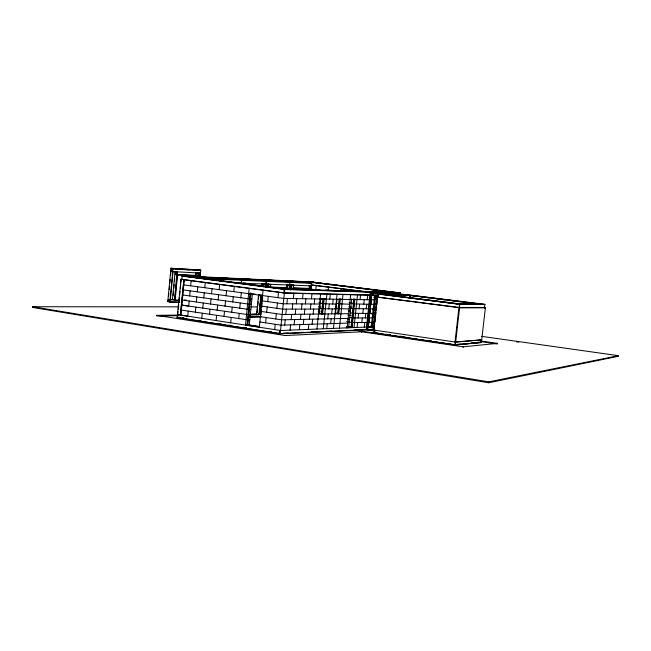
<?xml version="1.0" encoding="UTF-8"?>
<svg xmlns="http://www.w3.org/2000/svg" width="651" height="651" viewBox="0 0 651 651"><rect width="100%" height="100%" fill="white"/><g stroke="black" fill="none" stroke-linecap="round" stroke-linejoin="round"><path stroke-width="0.98" d="M481.594 336.347L618.45 355.682L618.377 356.276L488.681 382.772L32.55 307.435L32.607 306.735L178.846 306.849M177.918 315.084L156.647 315.328L156.582 315.987L177.853 315.727M167.803 301.291L169.455 301.486L167.803 301.291L170.936 268.228L200.736 270.067L200.06 277.082M168.137 301.291L168.332 299.297M168.609 296.311L168.894 293.316M169.276 289.329L169.561 286.342M169.838 283.348L170.22 279.36M170.595 275.373L170.879 272.387M179.749 302.202L169.065 302.015L169.626 299.655M170.383 299.769L173.052 271.654L172.287 271.581L172.539 268.969L200.687 270.58L198.669 270.328M169.821 302.129L173.011 268.489L200.736 270.067M172.45 299.346L175.086 271.605L175.51 271.654M173.158 295.424L173.532 291.428M173.809 288.531L174.183 284.585M174.468 281.631L174.761 278.555M175.42 271.622L175.453 274.755M176.982 272.696L176.812 274.421L195.748 275.373L195.333 275.316M174.492 299.81L177.153 271.866L176.73 271.817M177.52 275.023L175.111 300.29L179.09 300.331M369.28 329.715L280.199 333.792L177.137 317.655L181.133 279.206L180.84 282.241M177.747 314.62L178.04 311.585M178.236 309.567L178.716 304.505M178.911 302.479L179.391 297.417M179.586 295.399L179.969 291.347M180.262 288.312L180.653 284.267M178.016 315.442L178.073 314.856M400.3 294.879L400.511 292.901L311.845 281.94L181.995 275.894L182.077 279.295M180.303 315.06L183.924 279.572L180.53 315.051L177.528 314.628M184.306 279.629L180.905 315.141L187.732 316.199L188.22 311.121M188.595 276.634L314.148 282.225L191.63 276.773M189.197 301.006L188.7 306.1L181.873 305.083L248.064 314.62M189.677 295.945L190.165 290.883M190.653 285.822L191.142 280.752M195.609 276.878L195.992 272.85M195.918 276.887L196.309 272.867L195.577 272.793M197.733 276.773L198.116 272.81L198.531 272.859M198.042 276.789L198.23 274.803M198.303 276.968L198.693 272.956L199.108 273.013L198.718 277.017M195.341 312.195L195.837 307.117M196.325 302.04L196.814 296.962M197.31 291.876L197.798 286.782M199.531 275.015L199.727 273.013L200.451 273.078L172.287 271.581M199.751 277.066L200.142 273.062M201.802 318.339L202.29 313.245M202.786 308.151L203.283 303.049M203.779 297.946L204.276 292.836M204.772 287.726L205.268 282.615M209.541 314.343L210.045 309.225M210.542 304.107L211.038 298.98M211.542 293.845L212.039 288.71M214.83 278.457L214.269 279.01M216.116 320.552L216.612 315.418M217.117 310.275L217.621 305.132M218.126 299.981L218.63 294.83M219.135 289.679L219.647 284.52M223.993 316.532L224.505 311.373M225.01 306.198L225.523 301.031M226.027 295.855L226.54 290.68M230.682 322.806L231.195 317.623M231.707 312.439L232.22 307.248M232.732 302.056L233.245 296.856M233.766 291.656L234.279 286.448M241.399 283.161L241.741 279.661M238.705 318.762L239.226 313.554M239.739 308.338L240.26 303.122M240.78 297.898L241.301 292.673M249.178 288.417L245.508 325.101L249.276 324.995L252.401 293.756M250.212 293.129L247.022 325.061L245.899 324.882M247.396 325.044L250.586 293.145M247.771 325.036L250.969 293.153M256.535 314.832L258.528 294.984M257.145 311.853L257.454 308.794M257.747 305.905L258.162 301.763M258.439 298.955L258.764 295.733M249.357 314.702L258.121 314.596L258.488 314.083M249.195 314.832L258.927 314.71L260.88 295.31M259.293 314.205L261.222 295.066M262.133 286.001L262.337 283.982M259.603 314.197L261.531 295.074M262.443 286.009L262.646 283.999L261.848 283.926L265.82 284.08M259.342 327.241L263.069 290.256M263.338 286.822L263.639 283.828L264.119 283.885M261.035 312.773L261.336 309.778M261.637 306.784L262.044 302.796M262.239 300.803L262.646 296.807M263.753 285.838L263.956 283.836M265.909 283.152L266.096 281.289L266.576 281.354M265.681 287.132L265.99 284.129M265.999 287.14L266.633 280.784M266.308 287.148L266.609 284.153M267.756 286.977L268.057 283.999M268.163 285.992L268.342 284.015M265.608 322.831L266.145 317.542M266.674 312.244L267.211 306.946M267.748 301.641L268.285 296.327M270.092 287.278L270.222 284.251M270.36 287.644L270.694 284.308M276.236 281.029L276.293 280.467L278.604 280.76M274.698 329.618L275.243 324.296M275.788 318.974L276.325 313.644M276.87 308.314L277.416 302.975M277.953 297.637L278.498 292.299M282.493 288.824L393.155 292.389M279.556 330.366L279.246 333.41L279.857 333.385M283.795 292.763L284.137 289.394M280.199 333.792L284.747 289.239L400.511 292.901M286.782 287.726L286.985 285.748M286.798 288.954L287.205 284.959L293.251 285.154M287.091 288.963L287.498 284.975M284.699 325.069L285.244 319.755M285.781 314.441L286.326 309.127M286.871 303.814L287.416 298.492M288.963 289.028L289.378 285.048M289.256 289.036L289.988 281.834M289.54 289.044L289.947 285.065L289.475 285.008M290.655 289.833L291.16 284.918L291.624 284.975M290.94 289.841L291.355 285.813M293.031 289.158L293.438 285.203M293.316 289.166L293.715 285.219L292.974 285.146M290.086 330.13L290.631 324.882M291.168 319.633L291.705 314.368M292.25 309.111L292.787 303.846M293.332 298.581L293.878 293.308M294.13 324.776L294.667 319.551M295.204 314.327L295.741 309.103M296.278 303.871L296.823 298.63M299.33 329.764L299.867 324.597M300.404 319.429L300.933 314.254M301.47 309.087L302.007 303.903M302.544 298.719L303.081 293.536M303.252 324.491L303.789 319.356M304.318 314.213L304.855 309.07M305.384 303.927L305.921 298.776M306.711 290.484L306.914 288.515M309.038 289.809L309.453 285.83L308.997 285.773M309.306 289.817L309.713 285.846M310.34 289.614L310.747 285.691L311.202 285.748M310.576 289.549L310.877 286.586M310.608 289.622L310.812 287.62M311.333 288.849L311.536 286.871M308.281 329.406L308.81 324.32M309.339 319.234L309.868 314.148M310.397 309.054L310.926 303.96M311.455 298.858L311.984 293.764M313.554 282.892L313.611 282.371M312.089 324.222L312.618 319.161M313.147 314.108L313.668 309.046M314.197 303.984L314.726 298.915M315.768 289.76L316.191 285.651M316.947 329.056L320.618 293.975M320.829 298.361L319.283 313.18L324.825 313.961M321.407 314.36L323.075 298.427M321.96 314.441L323.628 298.5M322.514 314.514L324.182 298.573M323.27 328.804L326.908 294.13M328.169 290.509L328.511 287.197M326.721 328.665L327.233 323.75M327.754 318.835L328.267 313.92M328.788 308.997L329.308 304.074M329.821 299.151L330.342 294.219M330.635 323.645L331.156 318.762M331.668 313.88L332.181 308.989M332.702 304.098L333.214 299.2M333.483 328.389L337.072 294.382M336.941 299.59L335.525 313.001L340.953 313.766M337.641 313.766L339.22 298.858M338.186 313.839L339.765 298.931M340.831 290.436L341.01 288.767M338.732 313.912L340.31 299.004M339.431 328.153L342.987 294.529M347.146 327.844L350.669 294.724M346.698 326.867L348.708 326.786L351.686 298.874M354.331 299.338L351.646 327.168M357.017 299.574L354.876 299.289L352.175 327.241M357.513 294.895L354.022 327.567L348.708 326.786M357.09 327.445L357.586 322.815M358.083 318.176L358.579 313.546M359.075 308.908L359.572 304.261M360.068 299.615L360.564 294.968M361.81 322.684L362.306 318.087M362.794 313.489L363.291 308.891M363.787 304.286L364.275 299.68M361.663 332.392L361.728 331.774L463.146 346.812L497.454 343.378L497.38 343.98L480.43 341.539M364.291 327.152L364.788 322.595M365.276 318.022L365.764 313.457M366.261 308.883L366.749 304.31M367.245 299.729L367.734 295.147M368.1 323.995L368.32 321.976M368.751 317.948L368.971 315.938M369.402 311.902L369.622 309.892M370.053 305.864L370.273 303.846M370.704 299.818L370.924 297.8M368.889 322.465L369.377 317.932M369.866 313.408L370.354 308.867M370.842 304.334L371.33 299.794M371.298 326.875L374.699 295.326M375.765 294.83L372.405 325.882L373.772 326.086M373.275 330.106L377.222 293.609M373.796 330.179L377.751 293.674M373.747 332.978L374.056 330.098L455.676 342.1L481.707 339.846L485.41 307.711L484.783 307.63L458.914 307.654L455.016 342.003L481.707 339.846M374.26 328.226L374.602 325.069M374.927 322.05L375.277 318.852M375.578 316.036L375.985 312.277M376.188 310.397L376.595 306.645M376.799 304.766L377.214 300.933M484.458 307.63L484.832 304.342L407.176 294.7L377.979 293.878L377.613 297.238L459.573 307.736L485.41 307.711M378.5 294.146L378.443 297.116M374.675 332.905L374.96 330.228M386.043 294.838L410.04 295.285L409.715 298.272M388.631 293.284L388.688 292.714M389.819 293.316L389.876 292.755L483.481 304.399M400.064 294.87L400.267 293.08M405.825 295.424L405.882 294.854L388.403 292.706M406.973 295.456L407.038 294.887M409.951 298.28L410.26 295.481L390.039 294.944M455.936 303.626L477.118 303.822M355.869 330.334L454.935 344.981L455.277 341.978M377.637 297.035L459.199 307.443L459.573 304.139L484.832 304.342M459.427 307.443L459.777 304.351L377.954 294.081L396.077 294.586M455.35 344.737L455.667 341.946M455.676 342.1L459.573 307.736M463.073 347.463L463.146 346.812M454.935 344.981L480.43 342.605L480.755 339.789L479.82 339.651M484.604 308.289L484.686 307.63M488.681 382.772L488.787 381.86L618.45 355.682M260.115 305.555L262.727 298.955M267.52 286.7L268.277 284.812M457.303 344.322L460.395 344.037M464.358 343.671L467.442 343.386M471.414 343.02L474.489 342.735M480.454 342.41L454.959 344.778L373.772 332.775M429.57 340.929L431.198 340.807M420.977 339.659L422.629 339.537M398.453 336.331L401.089 336.364L398.794 336.477M399.421 336.567L399.844 336.534M388.948 335.021L390.681 334.915M376.473 333.084L378.247 332.986M361.728 331.774L285.276 335.542L156.647 315.328M283.275 333.231L288.336 333.003M297.369 332.596L303.488 332.319M311.463 331.961L317.631 331.685M325.565 331.326L331.774 331.05M339.659 330.692L346.926 330.366M353.998 330.049L361.069 329.731M367.278 329.618L280.223 333.564L177.153 317.444L180.189 317.395M269.701 331.798L271.329 331.725M346.202 327.713L353.412 327.429M370.435 326.753L374.48 326.59M374.325 326.753L280.532 330.513L177.43 314.571L178.097 314.571M346.584 327.038L349.872 326.908M370.492 326.118L373.511 325.996M351.109 327.087L353.81 299.151L353.257 299.143L354.876 299.289M244.906 327.917L246.583 327.868M246.168 327.949L245.541 327.852M347.65 323.124L281.077 325.175L259.879 321.968M371.778 322.375L352.394 322.603M347.154 321.545L348.83 321.496M227.883 325.256L229.583 325.207M247.258 324.947L245.582 324.995L259.155 327.095M219.696 323.978L221.413 323.929M348.155 318.396L281.623 319.836L260.408 316.695M372.266 317.875L352.891 317.948M199.141 320.764L200.89 320.731M247.543 319.844L181.393 310.088M248.3 319.828L249.797 319.796M177.137 317.655L180.164 317.607M249.211 316.76L252.848 316.703M249.219 316.899L261.01 316.712M183.948 318.079L181.881 318.062L184.135 318.119M249.333 317.102L260.457 316.923M259.033 314.075L261.612 314.051M249.838 314.27L255.916 314.197M260.693 314.189L258.178 314.091M337.69 313.31L338.317 313.302M249.748 314.449L256.795 314.034M248.82 314.612L250.318 314.596M348.659 313.668L282.168 314.49L260.937 311.414M367.848 313.432L353.387 313.286M369.76 313.408L372.754 313.367M319.039 309.03L282.713 309.144L261.474 306.125M335.534 308.981L323.124 308.704M349.164 308.932L339.285 308.664M373.243 308.859L353.884 308.623M248.592 309.396L182.353 300.013M249.341 309.396L250.838 309.388M32.55 307.435L34.584 307.435M459.199 307.443L484.482 307.435L483.913 307.362M250.952 306.906L257.039 306.906M260.091 306.906L262.117 306.914M249.113 304.172L182.841 294.976M249.862 304.172L251.359 304.18M319.568 304.017L283.266 303.789L262.003 300.843M336.046 304.115L323.645 303.748M349.668 304.204L339.789 303.862M373.731 304.351L354.38 303.96M169.065 302.015L179.001 302.097M459.549 304.351L484.816 304.538M174.362 300.176L179.342 300.233M455.708 303.618L463.496 303.691M170.147 299.663L175.16 299.818L169.293 299.655M184.347 300.07L186.349 300.062M249.634 298.939L183.322 289.939M250.383 298.947L251.88 298.972M374.211 299.834L283.812 298.435L183.802 284.894M374.48 297.181L376.091 297.214M248.649 293.674L250.529 293.715M373.788 295.106L284.381 292.844L180.905 279.198M371.786 295.106L373.796 295.155M369.727 295.196L284.357 293.072L184.29 279.84M371.713 295.245L376.815 295.375M384.31 294.504L386.092 294.602M371.697 293.487L372.217 293.552M402.448 294.813L407.436 294.944M379.313 294.228L392.504 294.586M402.652 294.862L407.721 295.009M285.74 288.987L299.753 289.378M305.343 289.565L320.056 290.037M325.533 290.216L339.659 290.663M345.722 290.859L359.848 291.314M365.414 291.542L380.038 291.965M385.587 292.193L395.531 292.511M285.838 289.044L295.977 289.37M306.125 289.695L316.272 290.02M325.402 290.313L336.559 290.671M345.697 290.964L356.854 291.322M365.984 291.615L377.141 291.974M385.262 292.226L391.349 292.421M345.51 291.266L347.528 291.331M365.707 291.9L367.725 291.965M382.869 292.437L388.932 292.633M371.884 292.193L284.723 289.467L181.979 276.105L187.049 276.341M376.953 292.348L400.495 293.088L311.52 282.103L310.787 289.125L317.664 290.004M278.742 287.701L283.616 287.864M293.088 288.19L302.951 288.523M273.274 287.742L286.879 288.198M293.389 288.417L309.127 288.946M270.417 287.075L286.936 287.644M293.446 287.872L309.184 288.417L308.729 288.36M279.23 333.052L279.133 333.003M243.775 283.039L244.263 283.104M261.954 283.763L264.428 283.901M289.345 284.845L291.908 284.983M309.502 285.683L311.463 285.756M242.896 283.177L245.883 283.291M267.764 284.153L269.717 284.235M309.827 285.805L311.796 285.887M237.729 283.014L311.268 285.903M311.495 284.861L363.315 291.379M193.046 277.472L312.57 282.851M209.345 278.709L212.316 278.84M202.884 278.555L311.536 283.331M191.264 276.748L311.691 282.282M177.072 274.828L179.025 274.925M181.954 275.064L192.696 275.576M177.186 275.007L195.699 275.886M171.4 271.443L170.643 271.369L171.067 271.426L171.644 268.839M172.621 271.475L176.022 271.687M195.861 272.72L198.84 272.875M175.843 269.042L178.822 269.213M186.764 269.652L189.734 269.823M313.033 282.428L316.801 282.916M318.77 283.161L322.099 283.551M324.108 283.795L327.136 284.17M329.788 284.52L332.173 284.796M334.801 285.138L337.804 285.512M339.806 285.765L343.248 286.171M345.014 286.407L348.285 286.79M350.295 287.042L353.322 287.416M355.332 287.661L358.839 288.116M360.841 288.369L364.153 288.775M365.846 288.987L369.434 289.41M371.208 289.654L374.471 290.037M376.245 290.273L379.867 290.72M382.292 291.021L384.879 291.347M387.329 291.648L390.584 292.03M392.602 292.283L395.621 292.649M311.495 282.274L393.66 292.454M409.731 295.416L413.971 295.92M415.973 296.172L418.975 296.539M421.197 296.84L424.183 297.214M426.763 297.531L429.155 297.832M431.768 298.158L434.998 298.532M436.772 298.776L440.092 299.191M442.005 299.403L445.064 299.81M447.79 300.152L450.036 300.428M452.803 300.77L455.806 301.144M457.808 301.397L461.03 301.771M463.813 302.145L466.035 302.398M468.826 302.764L471.039 303.016M473.83 303.39L476.044 303.643M479.046 304.017L482.049 304.391M410.024 295.473L476.117 303.7M385.685 292.625L403.197 294.781M383.179 292.543L400.3 294.626M404.035 295.09L405.068 295.22M382.926 292.535L399.315 294.577M403.392 295.123L403.913 295.188M380.135 292.445L397.81 294.634M377.32 292.364L395.067 294.553M375.44 292.397L392.293 294.48M373.536 292.429L389.485 294.398M387.939 294.358L370.248 292.136L366.204 329.666L375.009 330.952M365.317 291.632L368.32 292.006M289.467 282.322L289.939 282.379M311.211 285.032L361.598 291.347M371.461 292.763L377.352 293.503M370.183 292.73L384.928 294.577M386.067 294.634L455.96 303.415M381.429 294.285L383.423 294.537M390.039 295.342L456.294 303.7M377.979 293.878L459.573 304.139M170.936 268.228L173.011 268.489M170.887 268.765L172.963 269.026M252.124 279.352L254.508 279.653M374.675 295.18L377.588 295.554M371.265 295.041L377.637 295.847M288.906 284.983L289.671 285.057M286.741 284.902L287.205 284.959M177.064 271.833L177.487 271.882L174.826 299.818L173.744 299.704M241.187 280.199L241.684 280.255M307.378 288.743L308.859 288.938M373.682 297.165L375.497 297.401M265.51 284.064L266.3 284.137M194.031 275.699L195.39 275.869M375.285 299.273L377.336 299.533M175.176 274.209L175.599 274.266M245.346 283.275L246.168 283.348M207.645 278.636L209.117 278.823M188.619 276.415L282.518 288.596M192.59 277.155L226.556 281.566M228.037 281.826L241.537 283.51M243.124 283.779L256.575 285.496M258.154 285.699L261.596 286.147M263.15 286.35L276.683 288.108M278.14 288.295L281.712 288.759M181.995 275.894L284.747 289.239M340.668 299.11L342.483 299.346M374.805 303.716L376.856 303.984M321.57 298.459L326.387 299.094M319.641 298.597L321.537 298.85M349.164 302.512L352.346 302.935M351.19 303.537L353.314 303.822M374.325 308.151L375.692 308.338M336.534 303.423L338.707 303.716M372.535 309.575L375.033 310.25M253.394 293.886L255.363 294.154M258.333 294.553L260.302 294.822M318.917 302.666L320.797 302.927M348.977 306.735L351.67 307.093M320.316 303.301L322.53 303.602M350.694 308.192L352.818 308.476M373.845 312.586L375.212 312.773M336.03 308.216L338.203 308.509M334.655 308.647L336.567 308.908M318.485 306.776L320.365 307.036M348.277 310.877L350.482 311.178M371.851 314.116L374.333 314.457M319.796 308.24L322.009 308.55M350.197 312.846L352.321 313.139M373.365 317.021L375.415 317.306M318.355 310.926L320.243 311.194M347.829 315.051L351.003 315.499M349.701 317.493L351.825 317.794M372.885 321.456L374.935 321.749M516.748 341.889L518.757 342.174M347.463 319.234L349.587 319.543M371.607 322.676L373.658 322.969M347.097 321.244L349.107 321.537M347.146 321.61L349.221 321.911M347.129 321.789L349.131 322.082M480.503 340.945L497.454 343.378M349.205 322.147L351.328 322.448M478.444 342.117L481.309 342.475L455.358 344.9L372.868 332.702M478.428 342.312L480.43 342.605M367.774 327.014L373.812 327.892M367.335 327.038L374.016 328.006M372.982 329.902L366.269 329.08L375.074 330.366M367.498 329.601L373.528 330.488M367.058 329.626L373.894 330.627M258.121 314.596L258.927 314.71M385.799 334.223L387.784 334.516M403.685 336.86L405.671 337.153M249.235 324.987L259.277 326.533M248.088 324.922L259.659 326.712M180.628 314.954L181.491 315.092M182.76 318.038L183.737 318.127M32.607 306.735L488.787 381.86M261.922 295.285L262.678 299.216M370.712 292.795L366.79 329.154L367.644 329.121L367.856 327.111L368.295 327.095L371.99 292.828L370.712 292.795M257.43 311.17L256.697 313.05L257.446 311.178M262.589 298.052L260.009 304.611L262.605 298.06M268.114 283.999L267.008 286.814L268.131 284.007"/></g></svg>
